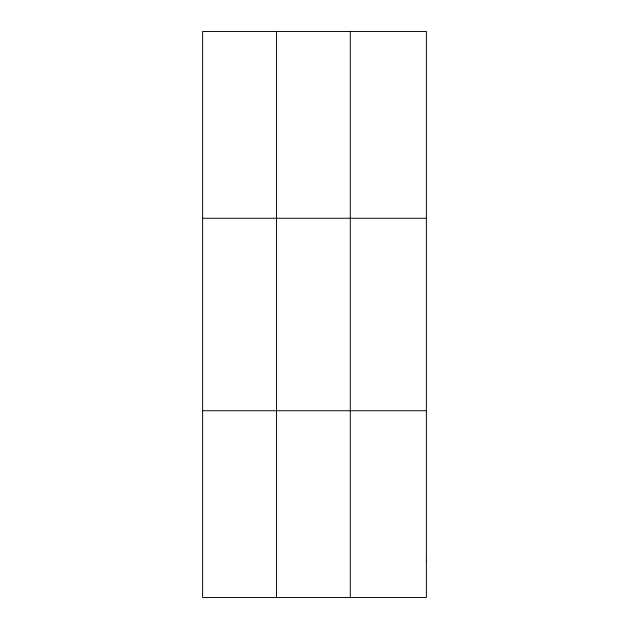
<?xml version="1.0" encoding="UTF-8"?>
<svg xmlns="http://www.w3.org/2000/svg" width="629" height="629" viewBox="0 0 629 629"><rect width="100%" height="100%" fill="white"/><g stroke="black" fill="none" stroke-linecap="round" stroke-linejoin="round"><path stroke-width="0.94" d="M276.461 31.45L276.461 597.55M350.298 31.45L350.298 597.55M202.624 218.263L426.376 218.263M202.624 410.737L426.376 410.737M426.376 560.187L426.376 597.55L202.624 597.55L202.624 31.45L426.376 31.45L426.376 560.187"/></g></svg>
